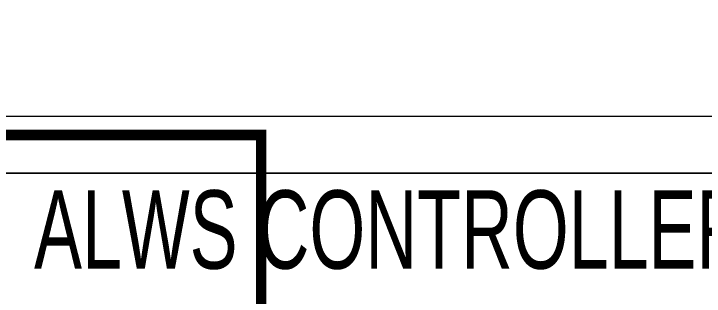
# Model space of a CAD drawing. Header units: millimetres. Extents: x 50620 to 404449, y -131543 to 97.
# Drawn here: x 353601 to 354261, y -42370 to -42100 of the extents above; entities that cross this region are included whole.
import ezdxf

# ---------------------------------------------------------------- set-up
doc = ezdxf.new("R2010")
doc.units = ezdxf.units.MM
for name, color, linetype, lineweight in [('1599_DB_A_BLK2_HQ_R21-2ND STOREY 20230517--$0$A-_DETA----_ED-1', 8, 'Continuous', 9), ('1599_DB_A_BLK2_HQ_R21-2ND STOREY 20230517--$0$S-_COLN----_E', 8, 'Continuous', 9), ('A-_FURT----_E', 8, 'Continuous', 9), ('M-_ARCHI', 8, 'Continuous', 5), ('M_ACMV_ANNOTATION', 7, 'Continuous', 20)]:
    doc.layers.add(name, color=color, linetype=linetype, lineweight=lineweight)
doc.styles.add('Arial Narrow', font='ARIALN.TTF', dxfattribs={"height": 100})
doc.styles.get("Standard").update_dxf_attribs({"font": 'arial.ttf'})
doc.dimstyles.get("Standard").update_dxf_attribs({"dimtxt": 200, "dimasz": 150, "dimexe": 0.18, "dimexo": 0.0625, "dimgap": 10, "dimtad": 1, "dimtih": 1, "dimtoh": 1, "dimdec": 0, "dimzin": 0, "dimdsep": 46, "dimtxsty": 'Standard', "dimcen": 0.09, "dimclrd": 256, "dimclre": 256, "dimclrt": 256, "dimadec": 0, "dimazin": 0, "dimtfac": 1, "dimtdec": 0, "dimtofl": 0, "dimtmove": 0, "dimatfit": 3, "dimfxl": 1, "dimtolj": 1, "dimtzin": 0, "dimarcsym": 1})

# ---------------------------------------------------------------- blocks, each defined once
blk = doc.blocks.new('ARCHI 2ND_2024 09 11')
at = {"layer": '1599_DB_A_BLK2_HQ_R21-2ND STOREY 20230517--$0$A-_DETA----_ED-1', "color": 8, "lineweight": 5, "const_width": 10}
blk.add_lwpolyline([(-31550, -14418.02), (-31150, -14418.02), (-31150, -14218.02), (-31550, -14218.02)], close=True, dxfattribs=at)
at = {"layer": '1599_DB_A_BLK2_HQ_R21-2ND STOREY 20230517--$0$S-_COLN----_E', "color": 8, "lineweight": 5}
blk.add_lwpolyline([(-34050, -14200), (-23550, -14200)], dxfattribs=at)
at = {"layer": 'A-_FURT----_E', "color": 8, "lineweight": 5}
for p, q in [((-30550, -14254.72), (-32050, -14254.72)), ((-32050, -14254.72), (-30550, -14254.72))]:
    blk.add_line(p, q, dxfattribs=at)
at = {"layer": '1599_DB_A_BLK2_HQ_R21-2ND STOREY 20230517--$0$A-_DETA----_ED-1', "color": 8, "lineweight": 5, "style": 'Arial Narrow', "width": 0.8}
blk.add_text('ALWS CONTROLLER', height=75, rotation=359.99991, dxfattribs=at).set_placement((-31367.23, -14346.01))

msp = doc.modelspace()

# ---------------------------------------------------------------- block references
at = {"layer": 'M-_ARCHI', "lineweight": 5, "extrusion": (0.000419962, 1.0854e-05, 1), "rotation": 359.9999887056363}
msp.add_blockref('ARCHI 2ND_2024 09 11', (384987.14, -27998.05, 422.05), dxfattribs=at)

# ---------------------------------------------------------------- next in the draw order: leaders
at = {"layer": 'M_ACMV_ANNOTATION'}
msp.add_leader([(354101.07, -40713.21, 21.64), (346287.18, -46451.86, 24.98), (326854.69, -46451.85, 33.14)], dimstyle='Standard', override={"dimasz": 300, "dimtad": 0, "dimldrblk": 'DotBlank', "dimfxl": 100, "dimarcsym": 2}, dxfattribs=at)

doc.saveas('drawing.dxf')
